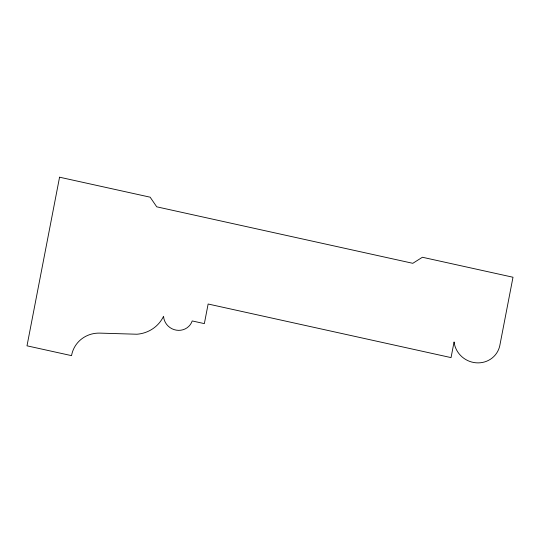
<?xml version="1.0" encoding="UTF-8"?>
<svg xmlns="http://www.w3.org/2000/svg" width="540" height="540" viewBox="0 0 540 540"><rect width="100%" height="100%" fill="white"/><g stroke="black" fill="none" stroke-linecap="round" stroke-linejoin="round"><path stroke-width="0.81" d="M59.562 177.201L27 345.823L71.537 355.644A29.336 28.026 29.3 0 1 99.691 333.113L136.931 334.233A33.966 32.447 29.3 0 0 163.553 316.285A14.843 14.182 29.3 0 0 176.364 330.163A14.843 14.182 29.3 0 0 192.206 320.942L204.35 323.622L208.136 304.013L451.049 357.608L454.079 341.921A23.409 22.363 29.3 0 0 476.003 362.799A23.409 22.363 29.3 0 0 499.77 345.762L513 277.243L422.415 257.256L412.803 263.311L156.735 206.82L150.147 197.188L59.562 177.201"/></g></svg>
